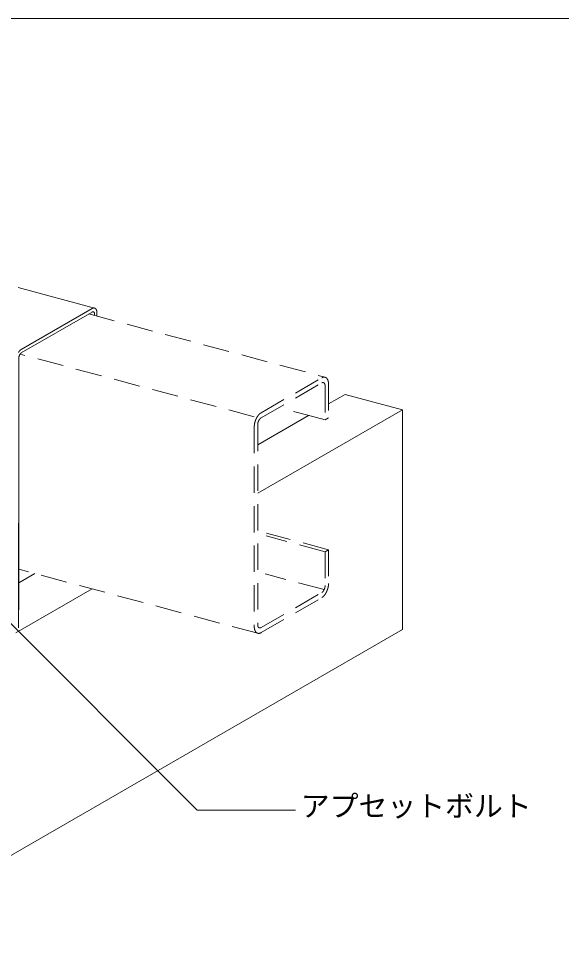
# Model space of a CAD drawing. Units: millimetres on the paper. Extents: x -210 to 210, y -148 to 148.
# Drawn here: x 113.69 to 138.39, y -14.06 to 27.89 of the extents above; entities that cross this region are included whole.
import ezdxf
from ezdxf.enums import TextEntityAlignment as Align

# ---------------------------------------------------------------- set-up
doc = ezdxf.new("R2010")
doc.units = ezdxf.units.MM
doc.linetypes.add('DASHED1', pattern=[1.8, 1.2, -0.6])
for name, color, linetype, lineweight in [('4-1_吊り材', 4, 'DASHED1', 18), ('4-6_文字__矢印', 7, 'Continuous', 18), ('4-9_躯体他', 4, 'DASHED1', 18), ('4-A_クリップ', 7, 'Continuous', 18), ('4-D_パネル', 4, 'Continuous', 18), ('F-3_野縁', 3, 'Continuous', 18)]:
    doc.layers.add(name, color=color, linetype=linetype, lineweight=lineweight)
doc.styles.add('ＭＳ ゴシック', font='')
doc.styles.get('ＭＳ ゴシック').set_extended_font_data('MS Gothic')

msp = doc.modelspace()

# ---------------------------------------------------------------- linework, layer by layer
at = {"layer": '4-1_吊り材'}
for p, q in [((116.891, 14.443), (127.638, 11.564)), ((124.726, 9.945), (127.483, 11.536)), ((126.854, 9.835), (126.205, 10.009)), ((127.638, 9.626), (126.854, 9.835)), ((124.416, 9.305), (124.416, 0.224)), ((127.638, 3.626), (124.955, 4.344)), ((127.793, 3.715), (124.979, 4.469)), ((124.573, -0.084), (113.708, 2.827)), ((127.593, 1.901), (124.914, 2.619))]:
    msp.add_line(p, q, dxfattribs=at)
at = {"layer": '4-6_文字__矢印'}
for p, q in [((121.825, -8.136), (111.466, 2.223)), ((126.286, -8.136), (121.825, -8.136))]:
    msp.add_line(p, q, dxfattribs=at)
at = {"layer": '4-9_躯体他'}
for p, q in [((124.416, 9.765), (113.764, 12.619)), ((124.726, 9.715), (127.483, 11.306)), ((127.638, 11.166), (127.638, 9.626)), ((127.793, 11.256), (127.793, 9.715)), ((127.638, 9.626), (127.793, 9.715)), ((124.571, 9.395), (124.571, 0.315)), ((127.638, 3.626), (127.793, 3.715)), ((127.638, 3.626), (127.638, 2.086)), ((127.793, 3.715), (127.793, 2.175)), ((124.726, 0.174), (127.482, 1.766)), ((124.726, -0.056), (127.482, 1.536))]:
    msp.add_line(p, q, dxfattribs=at)
for centre, radius, start, end in [((127.631, 11.279), 0.297, 114.2083, 120.0815), ((127.612, 11.321), 0.251, 107.6446, 114.2144), ((127.601, 11.356), 0.214, 100.3349, 107.6466), ((127.596, 11.384), 0.186, 92.2913, 100.3297), ((127.595, 11.404), 0.166, 83.6178, 92.2763), ((127.596, 11.415), 0.155, 74.5273, 83.5931), ((127.597, 11.417), 0.152, 65.3222, 74.4969), ((127.595, 11.412), 0.158, 56.3325, 65.293), ((127.587, 11.401), 0.172, 47.8397, 56.3108), ((127.572, 11.384), 0.194, 40.0241, 47.8281), ((127.548, 11.364), 0.225, 32.958, 40.0216), ((127.514, 11.342), 0.265, 26.6301, 32.9617), ((127.471, 11.32), 0.314, 20.979, 26.637), ((127.418, 11.3), 0.371, 15.9216, 20.9871), ((127.357, 11.283), 0.434, 11.3701, 15.9296), ((127.29, 11.269), 0.503, 7.2418, 11.3774), ((127.219, 11.26), 0.574, 3.4628, 7.2482), ((127.557, 11.177), 0.148, 114.2083, 120.0815), ((127.547, 11.198), 0.126, 107.6446, 114.2144), ((127.542, 11.216), 0.107, 100.3349, 107.6466), ((127.539, 11.23), 0.0928, 92.2913, 100.3297), ((127.539, 11.24), 0.083, 83.6178, 92.2763), ((127.539, 11.245), 0.0775, 74.5273, 83.5931), ((127.54, 11.247), 0.0761, 65.3222, 74.4969), ((127.538, 11.244), 0.0788, 56.3325, 65.293), ((127.535, 11.238), 0.0858, 47.8397, 56.3108), ((127.527, 11.23), 0.097, 40.0241, 47.8281), ((127.515, 11.22), 0.113, 32.958, 40.0216), ((127.498, 11.209), 0.133, 26.6301, 32.9617), ((127.476, 11.198), 0.157, 20.979, 26.637), ((127.45, 11.188), 0.185, 15.9216, 20.9871), ((127.42, 11.179), 0.217, 11.3701, 15.9296), ((127.386, 11.172), 0.251, 7.2418, 11.3774), ((127.351, 11.168), 0.287, 3.4628, 7.2482), ((127.315, 11.166), 0.323, 359.9688, 3.4684), ((127.147, 11.256), 0.646, 359.9688, 3.4684), ((125.321, 9.287), 0.906, 154.0902, 156.8823), ((125.287, 9.304), 0.868, 151.22, 154.0933), ((125.244, 9.328), 0.818, 148.2347, 151.2234), ((125.193, 9.359), 0.759, 145.0959, 148.2385), ((125.139, 9.397), 0.692, 141.7603, 145.1003), ((125.083, 9.441), 0.622, 138.1774, 141.7653), ((125.03, 9.489), 0.55, 134.2893, 138.1833), ((124.981, 9.539), 0.479, 130.0284, 134.296), ((124.933, 9.441), 0.346, 141.7603, 145.1003), ((124.905, 9.463), 0.311, 138.1774, 141.7653), ((124.938, 9.591), 0.412, 125.318, 130.036), ((124.878, 9.487), 0.275, 134.2893, 138.1833), ((124.853, 9.512), 0.24, 130.0284, 134.296), ((124.902, 9.641), 0.351, 120.0736, 125.3261), ((124.832, 9.538), 0.206, 125.318, 130.036), ((124.814, 9.563), 0.176, 120.0736, 125.3261), ((125.131, 9.305), 0.715, 176.7043, 179.9736), ((125.195, 9.301), 0.779, 173.6215, 176.7084), ((125.251, 9.295), 0.836, 170.6788, 173.6251), ((125.296, 9.288), 0.882, 167.8394, 170.6821), ((125.329, 9.281), 0.916, 165.07, 167.8424), ((125.349, 9.275), 0.935, 162.3399, 165.0728), ((125.353, 9.274), 0.94, 159.6194, 162.3426), ((125.344, 9.278), 0.93, 156.8795, 159.6222), ((124.96, 9.393), 0.39, 173.6215, 176.7084), ((124.928, 9.395), 0.357, 176.7043, 179.9736), ((124.989, 9.39), 0.418, 170.6788, 173.6251), ((125.011, 9.386), 0.441, 167.8394, 170.6821), ((125.028, 9.383), 0.458, 165.07, 167.8424), ((125.037, 9.38), 0.468, 162.3399, 165.0728), ((125.04, 9.379), 0.47, 159.6194, 162.3426), ((125.035, 9.381), 0.465, 156.8795, 159.6222), ((125.024, 9.386), 0.453, 154.0902, 156.8823), ((125.007, 9.394), 0.434, 151.22, 154.0933), ((124.985, 9.406), 0.409, 148.2347, 151.2234), ((124.96, 9.422), 0.379, 145.0959, 148.2385), ((127.014, 2.179), 0.779, 353.6215, 356.7085), ((127.078, 2.176), 0.715, 356.7043, 359.9736), ((127.394, 1.918), 0.176, 300.0736, 305.3261), ((127.377, 1.943), 0.206, 305.318, 310.036), ((127.355, 1.968), 0.24, 310.0284, 314.296), ((127.33, 1.994), 0.275, 314.2893, 318.1833), ((127.304, 2.018), 0.311, 318.1774, 321.7653), ((127.276, 2.04), 0.346, 321.7602, 325.1003), ((127.249, 2.059), 0.379, 325.096, 328.2385), ((127.224, 2.074), 0.409, 328.2347, 331.2234), ((127.202, 2.086), 0.434, 331.22, 334.0933), ((127.185, 2.095), 0.453, 334.0902, 336.8823), ((127.173, 2.099), 0.465, 336.8795, 339.6222), ((127.169, 2.101), 0.47, 339.6194, 342.3426), ((127.07, 2.083), 0.692, 321.7602, 325.1003), ((127.171, 2.1), 0.468, 342.3399, 345.0729), ((127.181, 2.098), 0.458, 345.07, 347.8424), ((127.197, 2.094), 0.441, 347.8394, 350.6821), ((127.22, 2.091), 0.418, 350.6788, 353.6251), ((127.248, 2.088), 0.39, 353.6215, 356.7085), ((127.28, 2.086), 0.357, 356.7043, 359.9736), ((127.016, 2.121), 0.759, 325.096, 328.2385), ((126.965, 2.153), 0.818, 328.2347, 331.2234), ((126.921, 2.177), 0.868, 331.22, 334.0933), ((126.887, 2.193), 0.906, 334.0902, 336.8823), ((126.865, 2.203), 0.93, 336.8795, 339.6222), ((126.855, 2.206), 0.94, 339.6194, 342.3426), ((126.86, 2.205), 0.935, 342.3399, 345.0729), ((126.879, 2.2), 0.916, 345.07, 347.8424), ((126.912, 2.193), 0.882, 347.8394, 350.6821), ((126.958, 2.185), 0.836, 350.6788, 353.6251), ((127.306, 1.84), 0.351, 300.0736, 305.3261), ((127.271, 1.89), 0.412, 305.318, 310.036), ((127.228, 1.941), 0.479, 310.0284, 314.296), ((127.179, 1.992), 0.55, 314.2893, 318.1833), ((127.125, 2.04), 0.622, 318.1774, 321.7653), ((125.061, 0.225), 0.646, 179.9688, 183.4684), ((124.99, 0.22), 0.574, 183.4628, 187.2482), ((124.919, 0.211), 0.503, 187.2418, 191.3774), ((124.852, 0.198), 0.434, 191.3701, 195.9296), ((124.791, 0.18), 0.371, 195.9216, 200.9871), ((124.738, 0.16), 0.314, 200.979, 206.637), ((124.694, 0.138), 0.265, 206.6301, 212.9617), ((124.894, 0.315), 0.323, 179.9688, 183.4684), ((124.858, 0.313), 0.287, 183.4628, 187.2482), ((124.823, 0.308), 0.251, 187.2418, 191.3774), ((124.789, 0.301), 0.217, 191.3701, 195.9296), ((124.759, 0.293), 0.185, 195.9216, 200.9871), ((124.732, 0.282), 0.157, 200.979, 206.637), ((124.71, 0.271), 0.133, 206.6301, 212.9617), ((124.694, 0.26), 0.113, 212.958, 220.0216), ((124.682, 0.25), 0.097, 220.0241, 227.8281), ((124.674, 0.242), 0.0858, 227.8397, 236.3108), ((124.67, 0.236), 0.0788, 236.3325, 245.2929), ((124.669, 0.234), 0.0761, 245.3222, 254.4969), ((124.669, 0.235), 0.0775, 254.5273, 263.5931), ((124.67, 0.241), 0.083, 263.6178, 272.2763), ((124.669, 0.251), 0.0928, 272.2913, 280.3297), ((124.667, 0.264), 0.107, 280.3349, 287.6466), ((124.661, 0.282), 0.126, 287.6446, 294.2144), ((124.652, 0.303), 0.148, 294.2083, 300.0815), ((124.661, 0.116), 0.225, 212.958, 220.0216), ((124.637, 0.096), 0.194, 220.0241, 227.8281), ((124.622, 0.08), 0.172, 227.8397, 236.3108), ((124.614, 0.068), 0.158, 236.3325, 245.2929), ((124.612, 0.063), 0.152, 245.3222, 254.4969), ((124.612, 0.066), 0.155, 254.5273, 263.5931), ((124.613, 0.077), 0.166, 263.6178, 272.2763), ((124.613, 0.096), 0.186, 272.2913, 280.3297), ((124.608, 0.124), 0.214, 280.3349, 287.6466), ((124.596, 0.16), 0.251, 287.6446, 294.2144), ((124.577, 0.202), 0.297, 294.2083, 300.0815)]:
    msp.add_arc(centre, radius, start, end, dxfattribs=at)
at = {"layer": '4-A_クリップ'}
for p, q in [((117.152, 14.712), (113.674, 15.644)), ((113.816, 12.828), (117.045, 14.692)), ((117.045, 14.532), (113.816, 12.668)), ((117.153, 14.435), (117.153, 14.373)), ((117.261, 14.497), (117.261, 14.344)), ((113.708, 12.446), (113.708, 0.986)), ((113.698, 4.916), (113.698, 0.195)), ((113.708, 0.986), (113.698, 0.98))]:
    msp.add_line(p, q, dxfattribs=at)
for centre, radius, start, end in [((117.153, 14.506), 0.215, 117.1651, 120.0199), ((117.145, 14.521), 0.198, 114.1458, 117.166), ((117.138, 14.536), 0.182, 110.9519, 114.1466), ((117.133, 14.549), 0.168, 107.5762, 110.9525), ((117.129, 14.562), 0.155, 104.0141, 107.5765), ((117.126, 14.573), 0.143, 100.2649, 104.014), ((117.125, 14.583), 0.133, 96.3327, 100.2643), ((117.124, 14.591), 0.125, 92.2272, 96.3314), ((117.123, 14.598), 0.118, 87.9649, 92.2253), ((117.124, 14.603), 0.113, 83.5693, 87.9624), ((117.124, 14.607), 0.109, 79.0704, 83.5662), ((117.124, 14.609), 0.107, 74.504, 79.0668), ((117.125, 14.61), 0.106, 69.9098, 74.5001), ((117.124, 14.61), 0.106, 65.3292, 69.9059), ((117.124, 14.608), 0.108, 60.803, 65.3256), ((117.122, 14.605), 0.112, 56.3684, 60.7997), ((117.119, 14.601), 0.116, 52.0577, 56.3657), ((117.115, 14.596), 0.123, 47.8966, 52.0556), ((117.11, 14.59), 0.13, 43.904, 47.8952), ((117.099, 14.439), 0.108, 117.1651, 120.0199), ((117.095, 14.447), 0.099, 114.1458, 117.166), ((117.092, 14.454), 0.091, 110.9519, 114.1466), ((117.089, 14.461), 0.0838, 107.5762, 110.9525), ((117.087, 14.467), 0.0773, 104.0141, 107.5765), ((117.086, 14.473), 0.0716, 100.2649, 104.014), ((117.085, 14.477), 0.0667, 96.3327, 100.2643), ((117.084, 14.482), 0.0625, 92.2272, 96.3314), ((117.084, 14.485), 0.0591, 87.9649, 92.2253), ((117.084, 14.488), 0.0565, 83.5693, 87.9624), ((117.084, 14.49), 0.0545, 79.0704, 83.5662), ((117.085, 14.491), 0.0533, 74.504, 79.0668), ((117.085, 14.491), 0.0529, 69.9098, 74.5001), ((117.085, 14.491), 0.0531, 65.3292, 69.9059), ((117.084, 14.49), 0.0541, 60.803, 65.3256), ((117.083, 14.489), 0.0557, 56.3684, 60.7997), ((117.082, 14.487), 0.0581, 52.0577, 56.3657), ((117.08, 14.484), 0.0613, 47.8966, 52.0556), ((117.078, 14.481), 0.0652, 43.904, 47.8952), ((117.074, 14.478), 0.0699, 40.092, 43.9032), ((117.07, 14.475), 0.0753, 36.4664, 40.0917), ((117.065, 14.471), 0.0815, 33.028, 36.4665), ((117.059, 14.467), 0.0885, 29.7734, 33.0285), ((117.052, 14.463), 0.0963, 26.6961, 29.7741), ((117.045, 14.459), 0.105, 23.7877, 26.697), ((117.036, 14.456), 0.114, 21.0381, 23.7887), ((117.027, 14.452), 0.124, 18.4367, 21.0391), ((117.017, 14.449), 0.134, 15.9726, 18.4377), ((117.007, 14.446), 0.145, 13.6348, 15.9735), ((116.995, 14.443), 0.157, 11.4131, 13.6358), ((116.984, 14.441), 0.169, 9.2971, 11.414), ((116.972, 14.439), 0.181, 7.2775, 9.298), ((116.959, 14.437), 0.193, 5.3452, 7.2783), ((116.947, 14.436), 0.206, 3.4921, 5.346), ((116.935, 14.435), 0.218, 1.7102, 3.4928), ((116.922, 14.435), 0.231, 359.9925, 1.7109), ((117.104, 14.584), 0.14, 40.092, 43.9032), ((117.095, 14.577), 0.151, 36.4664, 40.0917), ((117.085, 14.569), 0.163, 33.028, 36.4665), ((117.073, 14.562), 0.177, 29.7734, 33.0285), ((117.06, 14.554), 0.193, 26.6961, 29.7741), ((117.045, 14.546), 0.209, 23.7877, 26.697), ((117.028, 14.539), 0.228, 21.0381, 23.7887), ((117.01, 14.532), 0.248, 18.4367, 21.0391), ((116.99, 14.525), 0.269, 15.9726, 18.4377), ((116.969, 14.519), 0.291, 13.6348, 15.9735), ((116.946, 14.514), 0.314, 11.4131, 13.6358), ((116.923, 14.509), 0.338, 9.2971, 11.414), ((116.899, 14.505), 0.362, 7.2775, 9.298), ((116.874, 14.502), 0.387, 5.3452, 7.2783), ((116.849, 14.5), 0.412, 3.4921, 5.346), ((116.824, 14.498), 0.437, 1.7102, 3.4928), ((116.799, 14.497), 0.462, 359.9925, 1.7109), ((114.168, 12.404), 0.559, 148.2219, 149.7335), ((114.15, 12.415), 0.539, 146.6724, 148.2224), ((114.132, 12.427), 0.517, 145.0793, 146.673), ((114.113, 12.44), 0.494, 143.4369, 145.0799), ((114.093, 12.455), 0.47, 141.7392, 143.4375), ((114.074, 12.47), 0.445, 139.9797, 141.7398), ((114.055, 12.486), 0.42, 138.1513, 139.9803), ((114.036, 12.503), 0.395, 136.2465, 138.152), ((114.008, 12.447), 0.298, 151.2107, 152.6599), ((114, 12.451), 0.289, 149.733, 151.2111), ((113.992, 12.456), 0.28, 148.2219, 149.7335), ((114.018, 12.52), 0.37, 134.2572, 136.2473), ((113.983, 12.462), 0.269, 146.6724, 148.2224), ((113.974, 12.468), 0.258, 145.0793, 146.673), ((114.001, 12.537), 0.346, 132.1746, 134.258), ((113.964, 12.474), 0.247, 143.4369, 145.0799), ((113.955, 12.481), 0.235, 141.7392, 143.4375), ((113.985, 12.555), 0.322, 129.9895, 132.1755), ((113.945, 12.489), 0.223, 139.9797, 141.7398), ((113.936, 12.497), 0.21, 138.1513, 139.9803), ((113.97, 12.573), 0.298, 127.6919, 129.9904), ((113.926, 12.505), 0.198, 136.2465, 138.152), ((113.917, 12.514), 0.185, 134.2572, 136.2473), ((113.956, 12.591), 0.276, 125.2714, 127.6928), ((113.909, 12.523), 0.173, 132.1746, 134.258), ((113.901, 12.532), 0.161, 129.9895, 132.1755), ((113.944, 12.608), 0.255, 122.7174, 125.2725), ((113.893, 12.541), 0.149, 127.6919, 129.9904), ((113.886, 12.55), 0.138, 125.2714, 127.6928), ((113.933, 12.625), 0.234, 120.0189, 122.7184), ((113.88, 12.558), 0.127, 122.7174, 125.2725), ((113.875, 12.567), 0.117, 120.0189, 122.7184), ((113.962, 12.445), 0.255, 176.7232, 178.3328), ((113.951, 12.446), 0.243, 178.3322, 179.9931), ((113.984, 12.444), 0.276, 173.6363, 175.1602), ((113.974, 12.445), 0.266, 175.1597, 176.7237), ((113.994, 12.443), 0.286, 172.148, 173.6367), ((114.003, 12.442), 0.295, 170.6899, 172.1484), ((114.011, 12.44), 0.303, 169.2578, 170.6903), ((114.018, 12.439), 0.31, 167.8473, 169.2582), ((114.023, 12.438), 0.316, 166.4543, 167.8477), ((114.028, 12.437), 0.321, 165.075, 166.4547), ((114.031, 12.436), 0.324, 163.7054, 165.0753), ((114.033, 12.435), 0.326, 162.342, 163.7058), ((114.034, 12.435), 0.327, 160.981, 162.3423), ((114.034, 12.435), 0.327, 159.6188, 160.9813), ((114.032, 12.436), 0.325, 158.2517, 159.6191), ((114.029, 12.437), 0.322, 156.8761, 158.2521), ((114.025, 12.438), 0.318, 155.4881, 156.8765), ((114.02, 12.441), 0.312, 154.0839, 155.4885), ((114.014, 12.444), 0.306, 152.6595, 154.0843), ((113.642, 4.91), 0.0567, 28.4163, 33.4526), ((113.633, 4.924), 0.0669, 326.9963, 331.507), ((113.639, 4.92), 0.0593, 331.5071, 336.3922), ((113.647, 4.913), 0.0512, 23.0234, 28.4134), ((113.651, 4.914), 0.0471, 17.3179, 23.018), ((113.645, 4.918), 0.0533, 336.3941, 341.6435), ((113.653, 4.915), 0.0443, 11.3701, 17.31), ((113.649, 4.916), 0.0486, 341.6478, 347.2283), ((113.652, 4.916), 0.0453, 347.2351, 353.0872), ((113.655, 4.915), 0.0427, 5.2753, 11.3603), ((113.655, 4.915), 0.0423, 359.1453, 5.2645), ((113.654, 4.915), 0.0432, 353.0963, 359.1348), ((113.633, 0.204), 0.0669, 326.9963, 331.507), ((113.639, 0.2), 0.0593, 331.5071, 336.3922), ((113.645, 0.198), 0.0533, 336.3941, 341.6435), ((113.649, 0.196), 0.0486, 341.6478, 347.2283), ((113.652, 0.196), 0.0453, 347.2351, 353.0872), ((113.655, 0.195), 0.0423, 359.1453, 0.2552), ((113.654, 0.195), 0.0432, 353.0963, 359.1348)]:
    msp.add_arc(centre, radius, start, end, dxfattribs=at)
at = {"layer": '4-D_パネル'}
for p, q in [((127.793, 10.349), (128.551, 10.786)), ((131.159, 10.087), (128.551, 10.786)), ((124.571, 6.284), (131.159, 10.087)), ((131.159, 10.087), (131.159, 0.087)), ((124.571, 8.488), (126.888, 9.826)), ((113.708, 2.217), (114.43, 2.634)), ((113.567, -0.069), (117.038, 1.935)), ((131.159, 0.087), (106.647, -14.065))]:
    msp.add_line(p, q, dxfattribs=at)
at = {"layer": 'F-3_野縁'}
msp.add_line((-45.25, 27.889), (191, 27.889), dxfattribs=at)

# ---------------------------------------------------------------- texts
at = {"layer": '4-6_文字__矢印', "style": 'ＭＳ ゴシック'}
msp.add_text('アプセットボルト', height=0.9622, dxfattribs=at).set_placement((126.533, -8.711), align=Align.BOTTOM_LEFT)

doc.saveas('drawing.dxf')
